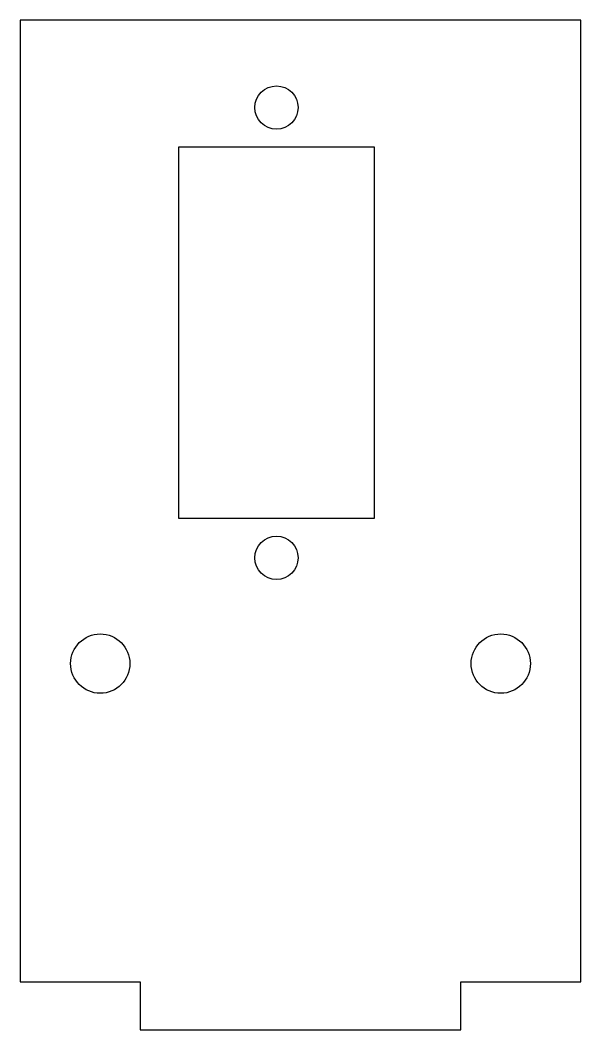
# Model space of a CAD drawing. Header units: millimetres. Extents: x -10 to 25, y -32 to 31.
import ezdxf

# ---------------------------------------------------------------- set-up
doc = ezdxf.new("R2010")
doc.units = ezdxf.units.MM

msp = doc.modelspace()

# ---------------------------------------------------------------- linework, layer by layer
for points in [[(-2.5, -29), (-2.5, -32), (17.5, -32), (17.5, -29), (25, -29), (25, 31), (-10, 31), (-10, -29)], [(12.1, 23.1), (12.1, -0.1), (-0.1, -0.1), (-0.1, 23.1)]]:
    msp.add_lwpolyline(points, close=True)
for centre, radius in [((6, 25.55), 1.35), ((6, -2.55), 1.35), ((-5, -9.15), 1.85), ((20, -9.15), 1.85)]:
    msp.add_circle(centre, radius)

doc.saveas('drawing.dxf')
